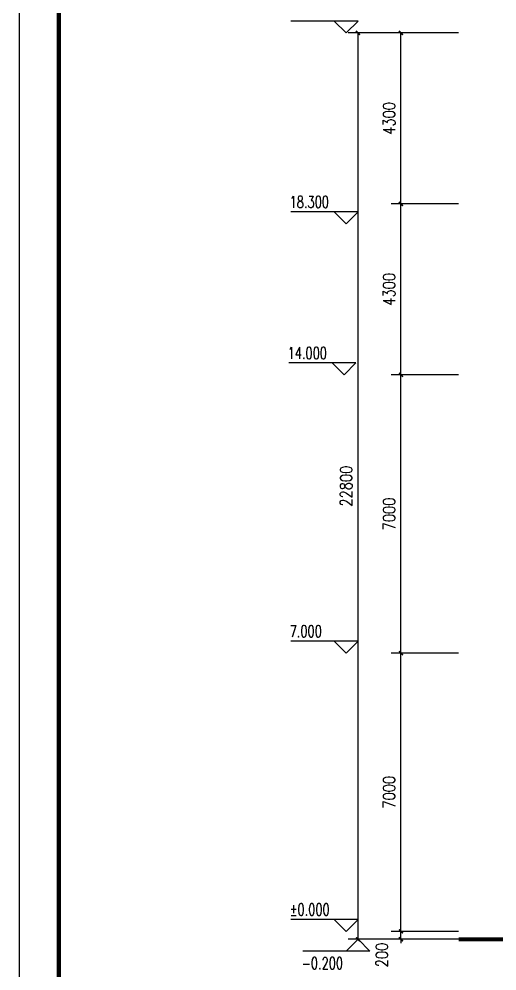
# Model space of a CAD drawing. Header units: millimetres. Extents: x 591771 to 1936534, y -622016 to 355666.
# Drawn here: x 593376 to 605400, y -88205 to -64259 of the extents above; entities that cross this region are included whole.
import ezdxf

# ---------------------------------------------------------------- set-up
doc = ezdxf.new("R2010")
doc.units = ezdxf.units.MM
doc.header["$LTSCALE"] = 80
for name, color, linetype in [('\\M+5BDA8-\\M+5B1EA\\M+5B8DF', 3, 'Continuous'), ('\\M+5BDA8-\\M+5B3DF\\M+5B4E7', 3, 'Continuous'), ('\\M+5C1A2\\M+5C3E6\\M+5CFDF\\M+5CCF55', 140, 'Continuous'), ('\\M+5CDBC\\M+5BFF2', 252, 'Continuous'), ('PUB_TEXT', 7, 'Continuous')]:
    doc.layers.add(name, color=color, linetype=linetype)
doc.styles.add('A-STANDARD', font='SIMPLEX', dxfattribs={"bigfont": 'GBCBIG'})
doc.styles.add('DIM_FONT', font='SIMPLEX.shx', dxfattribs={"width": 0.8})
doc.dimstyles.new('DIMN', dxfattribs={"dimtxt": 300, "dimasz": 100, "dimexe": 250, "dimexo": 300, "dimgap": 150, "dimtad": 1, "dimdec": 0, "dimzin": 0, "dimdsep": 46, "dimtxsty": 'DIM_FONT', "dimblk": 'ARCHTICK', "dimcen": 0.09, "dimclrt": 7, "dimazin": 2, "dimtfac": 1, "dimtdec": 0, "dimtix": 1, "dimtmove": 2, "dimatfit": 3, "dimldrblk": 'ARCHTICK', "dimfxl": 0, "dimtolj": 1, "dimtzin": 0, "dimarcsym": 0})

# ---------------------------------------------------------------- blocks, each defined once
blk = doc.blocks.new('_ArchTick')
at = {"color": 0, "linetype": 'ByBlock', "const_width": 0.4}
blk.add_lwpolyline([(-0.5, -0.5), (0.5, 0.5)], dxfattribs=at)
blk = doc.blocks.new('*D124')
at = {"layer": '\\M+5BDA8-\\M+5B3DF\\M+5B4E7', "color": 0, "lineweight": -2, "transparency": 16777216}
for p, q in [((602985, -64609), (601654, -64609)), ((601904, -87409), (601904, -64609)), ((602985, -87409), (601654, -87409))]:
    blk.add_line(p, q, dxfattribs=at)
at = {"layer": 'Defpoints', "color": 0, "transparency": 16777216}
for p in [(601904, -64609), (603285, -64609), (603285, -87409)]:
    blk.add_point(p, dxfattribs=at)
at = {"layer": '\\M+5BDA8-\\M+5B3DF\\M+5B4E7', "color": 0, "lineweight": -2, "transparency": 16777216, "xscale": 100, "yscale": 100, "zscale": 100}
for p, rotation in [((601904, -64609), 90), ((601904, -87409), 270)]:
    blk.add_blockref('_ArchTick', p, dxfattribs=dict(at, rotation=rotation))
at = {"layer": '\\M+5BDA8-\\M+5B3DF\\M+5B4E7', "color": 7, "transparency": 16777216, "insert": (601604, -76009), "char_height": 300, "attachment_point": 5, "rotation": 90, "style": 'DIM_FONT'}
blk.add_mtext('\\A1;22800', dxfattribs=at)
blk = doc.blocks.new('*D125')
at = {"layer": '\\M+5BDA8-\\M+5B3DF\\M+5B4E7', "color": 0, "lineweight": -2, "transparency": 16777216}
for p, q in [((602985, -87209), (602985, -87109)), ((604436, -87209), (602735, -87209)), ((602985, -87409), (602985, -87209)), ((604436, -87409), (602735, -87409)), ((602985, -87409), (602985, -87509))]:
    blk.add_line(p, q, dxfattribs=at)
at = {"layer": 'Defpoints', "color": 0, "transparency": 16777216}
for p in [(602985, -87209), (604736, -87209), (604736, -87409)]:
    blk.add_point(p, dxfattribs=at)
at = {"layer": '\\M+5BDA8-\\M+5B3DF\\M+5B4E7', "color": 0, "lineweight": -2, "transparency": 16777216, "xscale": 100, "yscale": 100, "zscale": 100}
for p, rotation in [((602985, -87209), 270), ((602985, -87409), 90)]:
    blk.add_blockref('_ArchTick', p, dxfattribs=dict(at, rotation=rotation))
at = {"layer": '\\M+5BDA8-\\M+5B3DF\\M+5B4E7', "color": 7, "transparency": 16777216, "insert": (602506, -87804), "char_height": 300, "attachment_point": 5, "rotation": 90, "style": 'DIM_FONT'}
blk.add_mtext('\\A1;200', dxfattribs=at)
blk = doc.blocks.new('*D126')
at = {"layer": '\\M+5BDA8-\\M+5B3DF\\M+5B4E7', "color": 0, "lineweight": -2, "transparency": 16777216}
for p, q in [((604436, -80209), (602735, -80209)), ((602985, -87209), (602985, -80209)), ((604436, -87209), (602735, -87209))]:
    blk.add_line(p, q, dxfattribs=at)
at = {"layer": 'Defpoints', "color": 0, "transparency": 16777216}
for p in [(602985, -80209), (604736, -80209), (604736, -87209)]:
    blk.add_point(p, dxfattribs=at)
at = {"layer": '\\M+5BDA8-\\M+5B3DF\\M+5B4E7', "color": 0, "lineweight": -2, "transparency": 16777216, "xscale": 100, "yscale": 100, "zscale": 100}
for p, rotation in [((602985, -80209), 90), ((602985, -87209), 270)]:
    blk.add_blockref('_ArchTick', p, dxfattribs=dict(at, rotation=rotation))
at = {"layer": '\\M+5BDA8-\\M+5B3DF\\M+5B4E7', "color": 7, "transparency": 16777216, "insert": (602685, -83709), "char_height": 300, "attachment_point": 5, "rotation": 90, "style": 'DIM_FONT'}
blk.add_mtext('\\A1;7000', dxfattribs=at)
blk = doc.blocks.new('*D127')
at = {"layer": '\\M+5BDA8-\\M+5B3DF\\M+5B4E7', "color": 0, "lineweight": -2, "transparency": 16777216}
for p, q in [((604436, -73209), (602735, -73209)), ((602985, -80209), (602985, -73209)), ((604436, -80209), (602735, -80209))]:
    blk.add_line(p, q, dxfattribs=at)
at = {"layer": 'Defpoints', "color": 0, "transparency": 16777216}
for p in [(602985, -73209), (604736, -73209), (604736, -80209)]:
    blk.add_point(p, dxfattribs=at)
at = {"layer": '\\M+5BDA8-\\M+5B3DF\\M+5B4E7', "color": 0, "lineweight": -2, "transparency": 16777216, "xscale": 100, "yscale": 100, "zscale": 100}
for p, rotation in [((602985, -73209), 90), ((602985, -80209), 270)]:
    blk.add_blockref('_ArchTick', p, dxfattribs=dict(at, rotation=rotation))
at = {"layer": '\\M+5BDA8-\\M+5B3DF\\M+5B4E7', "color": 7, "transparency": 16777216, "insert": (602685, -76709), "char_height": 300, "attachment_point": 5, "rotation": 90, "style": 'DIM_FONT'}
blk.add_mtext('\\A1;7000', dxfattribs=at)
blk = doc.blocks.new('*D128')
at = {"layer": '\\M+5BDA8-\\M+5B3DF\\M+5B4E7', "color": 0, "lineweight": -2, "transparency": 16777216}
for p, q in [((604436, -68909), (602735, -68909)), ((602985, -73209), (602985, -68909)), ((604436, -73209), (602735, -73209))]:
    blk.add_line(p, q, dxfattribs=at)
at = {"layer": 'Defpoints', "color": 0, "transparency": 16777216}
for p in [(602985, -68909), (604736, -68909), (604736, -73209)]:
    blk.add_point(p, dxfattribs=at)
at = {"layer": '\\M+5BDA8-\\M+5B3DF\\M+5B4E7', "color": 0, "lineweight": -2, "transparency": 16777216, "xscale": 100, "yscale": 100, "zscale": 100}
for p, rotation in [((602985, -68909), 90), ((602985, -73209), 270)]:
    blk.add_blockref('_ArchTick', p, dxfattribs=dict(at, rotation=rotation))
at = {"layer": '\\M+5BDA8-\\M+5B3DF\\M+5B4E7', "color": 7, "transparency": 16777216, "insert": (602685, -71059), "char_height": 300, "attachment_point": 5, "rotation": 90, "style": 'DIM_FONT'}
blk.add_mtext('\\A1;4300', dxfattribs=at)
blk = doc.blocks.new('*D129')
at = {"layer": '\\M+5BDA8-\\M+5B3DF\\M+5B4E7', "color": 0, "lineweight": -2, "transparency": 16777216}
for p, q in [((604436, -64609), (602735, -64609)), ((602985, -68909), (602985, -64609)), ((604436, -68909), (602735, -68909))]:
    blk.add_line(p, q, dxfattribs=at)
at = {"layer": 'Defpoints', "color": 0, "transparency": 16777216}
for p in [(602985, -64609), (604736, -64609), (604736, -68909)]:
    blk.add_point(p, dxfattribs=at)
at = {"layer": '\\M+5BDA8-\\M+5B3DF\\M+5B4E7', "color": 0, "lineweight": -2, "transparency": 16777216, "xscale": 100, "yscale": 100, "zscale": 100}
for p, rotation in [((602985, -64609), 90), ((602985, -68909), 270)]:
    blk.add_blockref('_ArchTick', p, dxfattribs=dict(at, rotation=rotation))
at = {"layer": '\\M+5BDA8-\\M+5B3DF\\M+5B4E7', "color": 7, "transparency": 16777216, "insert": (602685, -66759), "char_height": 300, "attachment_point": 5, "rotation": 90, "style": 'DIM_FONT'}
blk.add_mtext('\\A1;4300', dxfattribs=at)

msp = doc.modelspace()

# ---------------------------------------------------------------- linework, layer by layer
at = {"layer": '\\M+5BDA8-\\M+5B1EA\\M+5B8DF'}
for p, q in [((601904.2, -64308.8), (600214.2, -64308.8)), ((601604.2, -64608.8), (601304.2, -64308.8)), ((601604.2, -64608.8), (601904.2, -64308.8)), ((601904.2, -69108.8), (600214.2, -69108.8)), ((601604.2, -69408.8), (601304.2, -69108.8)), ((601604.2, -69408.8), (601904.2, -69108.8)), ((601853.3, -72908.8), (600163.3, -72908.8)), ((601553.3, -73208.8), (601253.3, -72908.8)), ((601553.3, -73208.8), (601853.3, -72908.8)), ((601904.2, -79908.8), (600214.2, -79908.8)), ((601604.2, -80208.8), (601304.2, -79908.8)), ((601604.2, -80208.8), (601904.2, -79908.8)), ((601904.2, -86908.8), (600214.2, -86908.8)), ((601604.2, -87208.8), (601304.2, -86908.8)), ((601604.2, -87208.8), (601904.2, -86908.8)), ((601904.2, -87408.8), (601604.2, -87708.8)), ((601904.2, -87408.8), (602204.2, -87708.8)), ((602204.2, -87708.8), (600514.2, -87708.8))]:
    msp.add_line(p, q, dxfattribs=at)
at = {"layer": '\\M+5C1A2\\M+5C3E6\\M+5CFDF\\M+5CCF55', "const_width": 100}
msp.add_lwpolyline([(604436.2, -87408.8), (663881.2, -87408.8)], dxfattribs=at)
at = {"layer": '\\M+5CDBC\\M+5BFF2', "color": 2}
msp.add_lwpolyline([(593376.3, -103536), (677476.3, -103536), (677476.3, -44136), (593376.3, -44136)], close=True, dxfattribs=at)
at = {"layer": '\\M+5CDBC\\M+5BFF2', "color": 2, "const_width": 112.5}
msp.add_lwpolyline([(594376.4, -102536), (676476.3, -102536), (676476.3, -45136), (594376.4, -45136)], close=True, dxfattribs=at)

# ---------------------------------------------------------------- texts
at = {"layer": 'PUB_TEXT', "style": 'A-STANDARD', "width": 0.705882}
for s, p in [('18.300', (600184.2, -69008.7)), ('14.000', (600133.3, -72808.7)), ('7.000', (600184.2, -79808.7)), ('%%P0.000', (600184.2, -86808.7)), ('-0.200', (600484.2, -88158.9))]:
    msp.add_text(s, height=297.5, dxfattribs=at).set_placement(p)

# ---------------------------------------------------------------- dimensions: what is measured, and where the dimension line sits
at = {"layer": '\\M+5BDA8-\\M+5B3DF\\M+5B4E7'}
for p1, p2, distance, picture, middle in [((603284.6, -87408.8), (603284.6, -64608.8), 1380.5, '*D124', (601604.2, -76008.8)), ((604736.2, -68908.8), (604736.2, -64608.8), 1751.5, '*D129', (602684.6, -66758.8)), ((604736.2, -73208.8), (604736.2, -68908.8), 1751.5, '*D128', (602684.6, -71058.8)), ((604736.2, -80208.8), (604736.2, -73208.8), 1751.5, '*D127', (602684.6, -76708.8)), ((604736.2, -87208.8), (604736.2, -80208.8), 1751.5, '*D126', (602684.6, -83708.8))]:
    dim = msp.add_aligned_dim(p1=p1, p2=p2, distance=distance, dimstyle='DIMN', dxfattribs=at)
    dim.commit()
    dim.dimension.update_dxf_attribs({"geometry": picture, "text_midpoint": middle})
dim = msp.add_linear_dim(base=(602984.6, -87208.8), p1=(604736.2, -87408.8), p2=(604736.2, -87208.8), angle=90, dimstyle='DIMN', dxfattribs=at)
dim.commit()
dim.dimension.update_dxf_attribs({"geometry": '*D125', "text_midpoint": (602505.7, -87803.8), "dimtype": 129})

doc.saveas('drawing.dxf')
